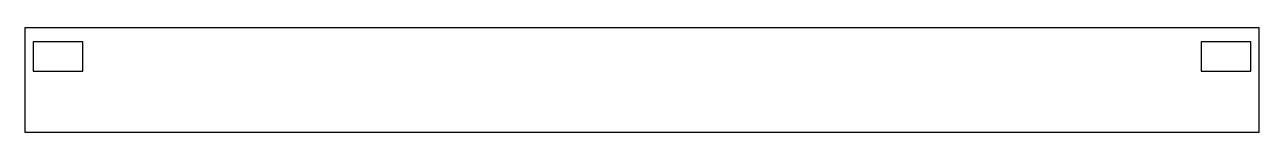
# Model space of a CAD drawing. Header units: millimetres. Extents: x 0 to 250, y 0 to 21.
import ezdxf

# ---------------------------------------------------------------- set-up
doc = ezdxf.new("R2010")
doc.units = ezdxf.units.MM

msp = doc.modelspace()

# ---------------------------------------------------------------- linework, layer by layer
for p, q in [((250, 21.225), (0, 21.225)), ((0, 21.225), (0, 0)), ((250, 0), (250, 21.225)), ((11.74, 18.375), (1.74, 18.375)), ((1.74, 18.375), (1.74, 12.375)), ((11.74, 12.375), (11.74, 18.375)), ((248.26, 18.375), (238.26, 18.375)), ((238.26, 18.375), (238.26, 12.375)), ((248.26, 12.375), (248.26, 18.375)), ((1.74, 12.375), (11.74, 12.375)), ((238.26, 12.375), (248.26, 12.375)), ((0, 0), (250, 0))]:
    msp.add_line(p, q)

doc.saveas('drawing.dxf')
